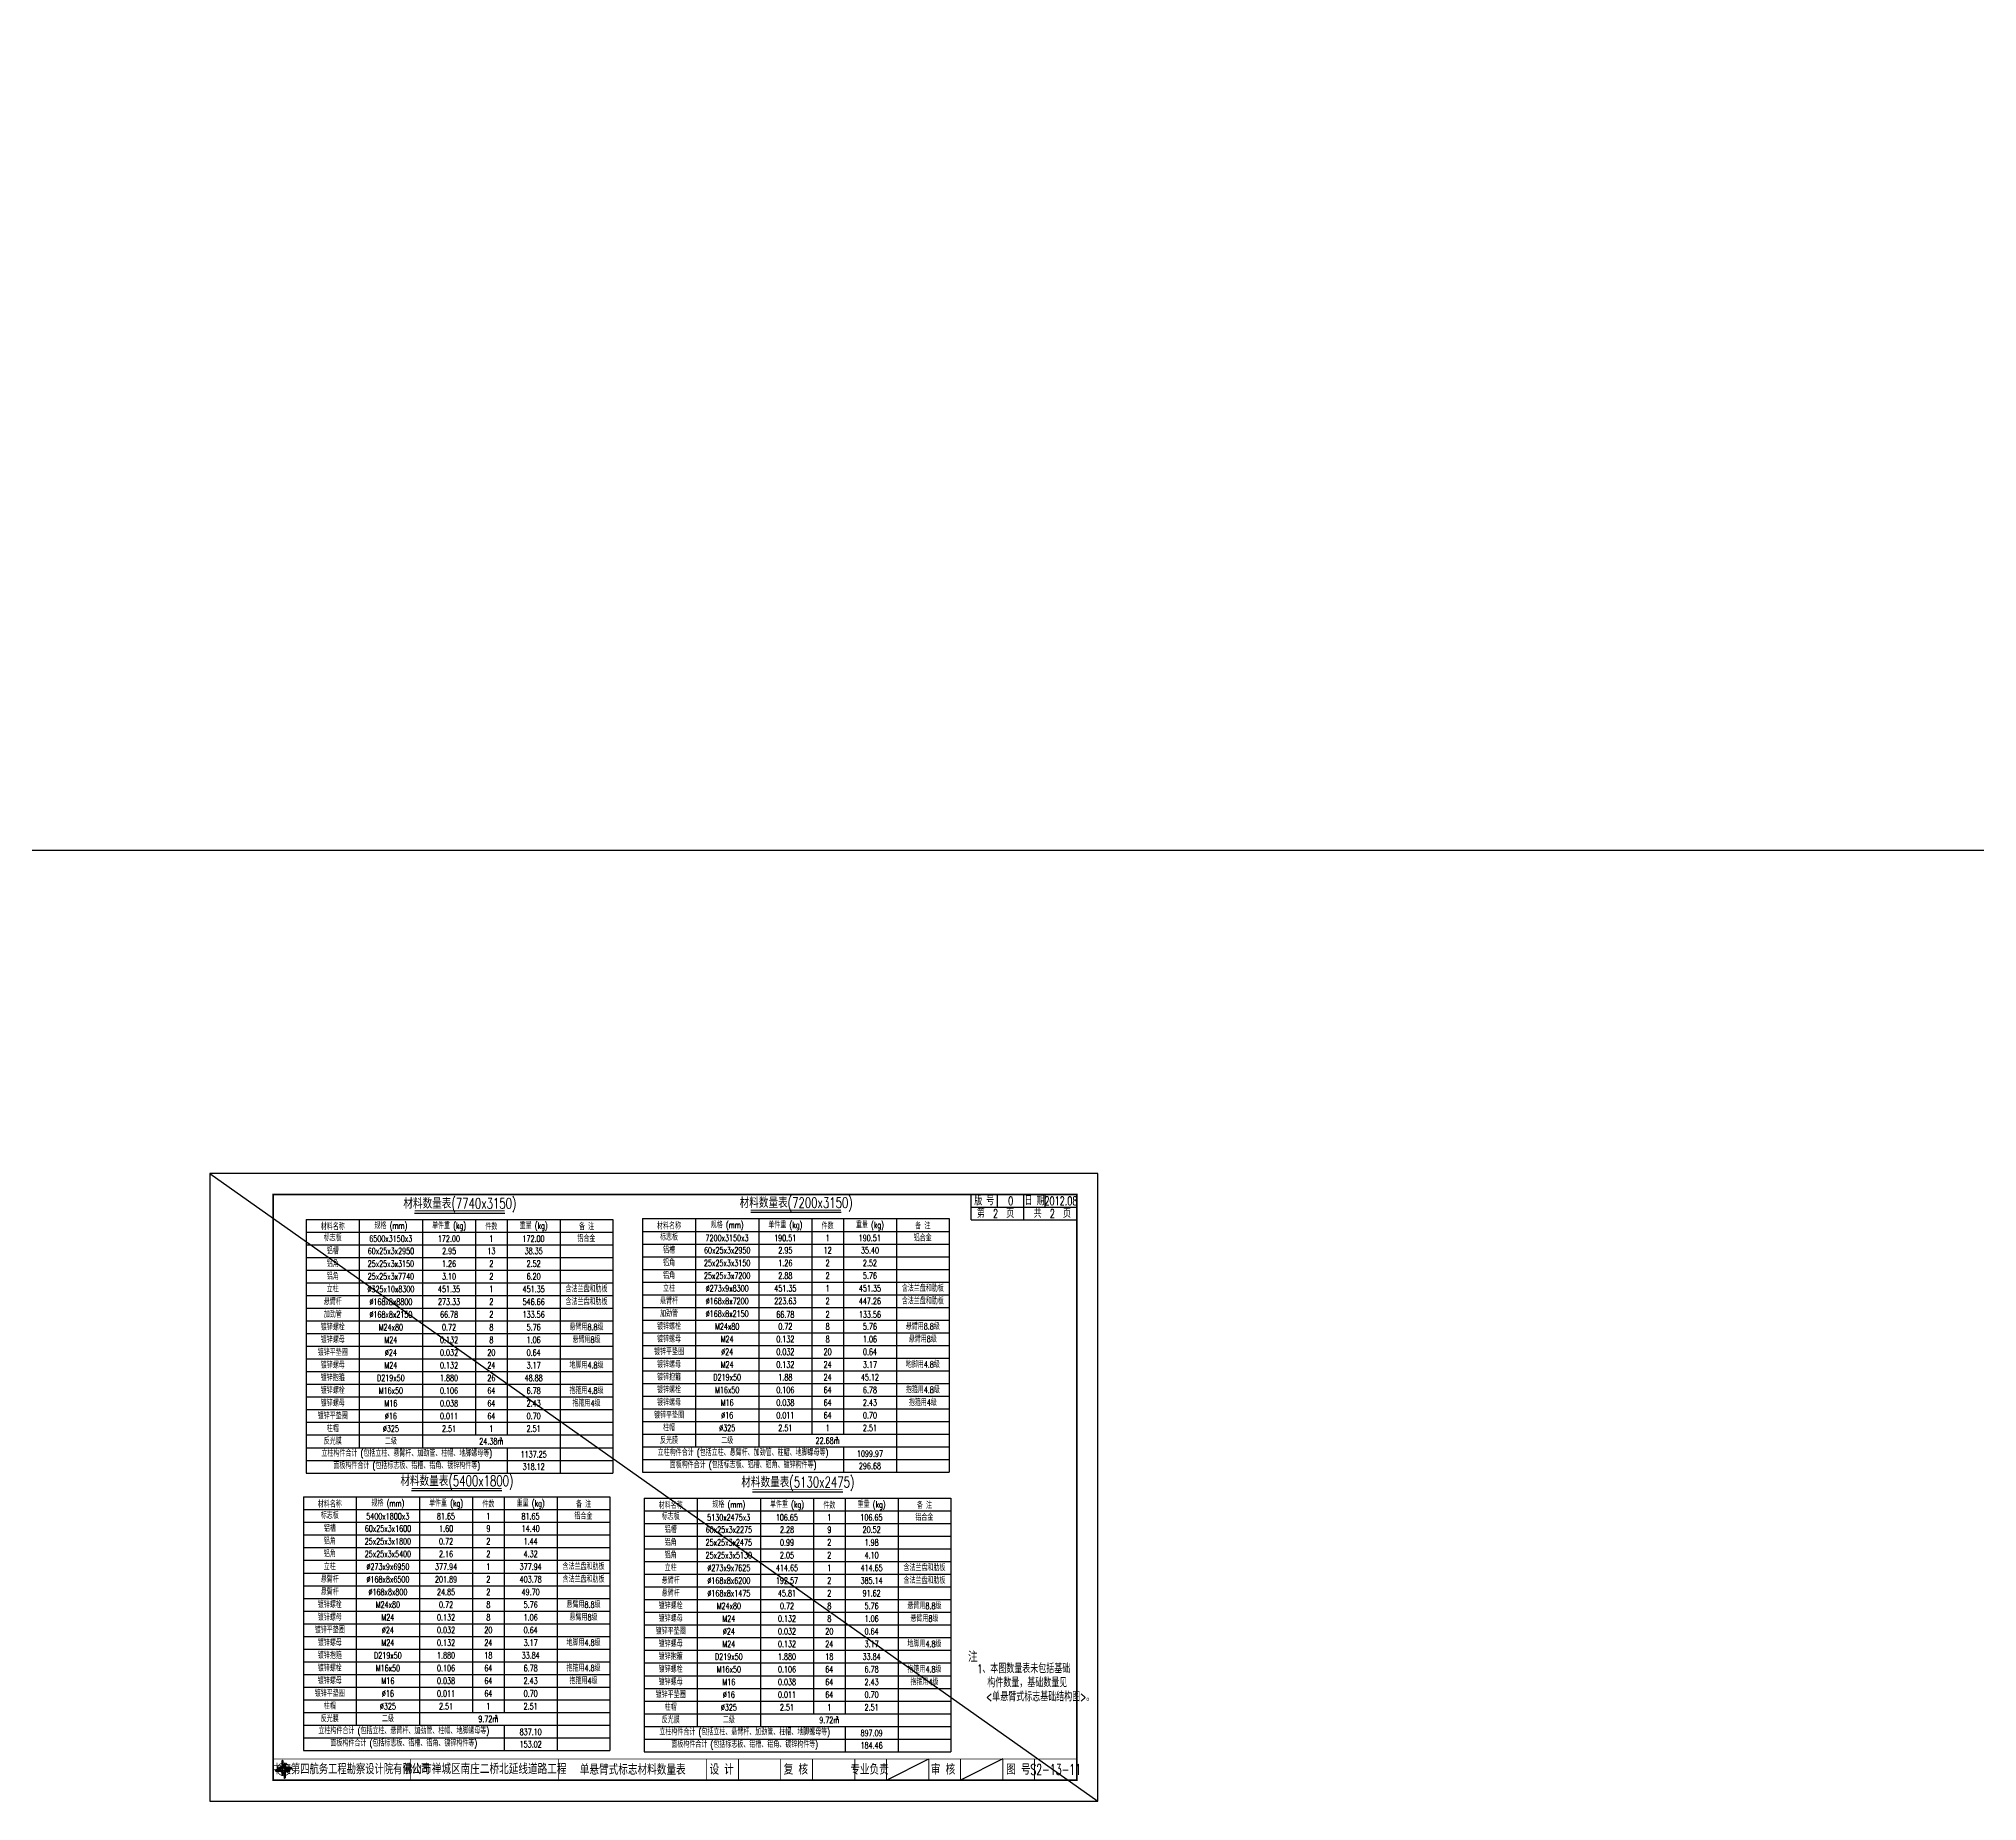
# Model space of a CAD drawing. Extents: x 4349 to 271026, y -15323 to -8945.
# Drawn here: x 5266 to 6183, y -13308 to -12474 of the extents above; entities that cross this region are included whole.
import ezdxf
from ezdxf.enums import TextEntityAlignment as Align

# ---------------------------------------------------------------- set-up
doc = ezdxf.new("R2010")
doc.units = 0
doc.header["$LTSCALE"] = 2
doc.layers.get('0').update_dxf_attribs({"linetype": 'CONTINUOUS'})
doc.layers.add('图框', color=7, linetype='CONTINUOUS')
doc.layers.add('文字', color=7, linetype='CONTINUOUS')
doc.styles.get("Standard").update_dxf_attribs({"font": 'simplex1.shx', "width": 0.7, "bigfont": 'hztxt.shx'})

# ---------------------------------------------------------------- blocks, each defined once
blk = doc.blocks.new('series')
at = {"width": 0.75}
for tag, height, p in [('页码', 4, (-35, -19)), ('图名', 5, (-220, -282)), ('图号', 5, (-20, -282))]:
    blk.add_attdef(tag, text='', height=height, dxfattribs=at).set_placement(p, align=Align.MIDDLE_CENTER)
blk = doc.blocks.new('tb')
at = {"lineweight": -3}
h = blk.add_hatch(color=256, dxfattribs=at)
h.paths.add_polyline_path([(-1.23, -0.13), (-3.78, -0.14), (-4.14, -0.41), (-1.4, -0.44), (-0.56, -1.24), (-0.54, -2.62), (-0.27, -2.2), (-0.26, -1.06)])
h.paths.add_polyline_path([(0.13, -1.08), (0.14, -3.86), (0.41, -4.26), (0.44, -1.24), (1.25, -0.43), (2.66, -0.43), (2.26, -0.16), (1.07, -0.15)])
h.paths.add_polyline_path([(1.08, 0.3), (3.62, 0.3), (4.02, 0.56), (1.25, 0.57), (0.43, 1.39), (0.43, 2.8), (0.16, 2.41), (0.15, 1.24)])
h.paths.add_polyline_path([(-0.28, 1.21), (-0.28, 3.99), (-0.56, 4.39), (-0.57, 1.41), (-1.38, 0.6), (-2.74, 0.56), (-2.33, 0.3), (-1.2, 0.29)])
for p, q in [((-1.38, 0.6), (-2.74, 0.56)), ((-0.57, 1.41), (-1.38, 0.6)), ((-0.56, 4.39), (-0.57, 1.41)), ((0.43, 2.8), (0.43, 1.39)), ((0.43, 1.39), (1.25, 0.57)), ((1.25, 0.57), (4.02, 0.56)), ((-4.14, -0.41), (-1.4, -0.44)), ((-1.4, -0.44), (-0.56, -1.24)), ((-0.56, -1.24), (-0.54, -2.62)), ((0.41, -4.26), (0.44, -1.24)), ((0.44, -1.24), (1.25, -0.43)), ((1.25, -0.43), (2.66, -0.43))]:
    blk.add_line(p, q, dxfattribs=at)
at = {"lineweight": -3, "const_width": 0.35, "flags": 128}
for points in [[(-0.9, 3.02, 0.324167), (-3.16, -0.14)], [(2.88, 0.92, 0.324403), (-0.24, 3.15)], [(0.75, -2.86, 0.325418), (3.02, 0.26)], [(-2.98, -0.76, 0.322976), (0.14, -2.98)]]:
    blk.add_lwpolyline(points, format="xyb", dxfattribs=at)
at = {"lineweight": -3, "flags": 128}
for points in [[(-0.9, 3.99), (-0.9, 1.58), (-1.53, 0.91), (-2.34, 0.91), (-2.74, 0.56), (-2.33, 0.3), (-1.2, 0.29), (-0.28, 1.21), (-0.28, 3.99), (-0.56, 4.39)], [(-0.04, 0.77), (0.68, 0.04), (-0.04, -0.69), (-0.77, 0.05)], [(3.62, 0.92), (1.43, 0.92), (0.77, 1.54), (0.77, 2.38), (0.43, 2.8), (0.16, 2.41), (0.15, 1.24), (1.08, 0.3), (3.62, 0.3), (4.02, 0.56)], [(-3.73, -0.76), (-1.54, -0.76), (-0.89, -1.39), (-0.89, -2.21), (-0.54, -2.62), (-0.27, -2.2), (-0.26, -1.06), (-1.23, -0.13), (-3.78, -0.14), (-4.14, -0.41)], [(0.75, -3.85), (0.75, -1.43), (1.4, -0.78), (2.26, -0.78), (2.66, -0.43), (2.26, -0.16), (1.07, -0.15), (0.13, -1.08), (0.14, -3.86), (0.41, -4.26)]]:
    blk.add_lwpolyline(points, close=True, dxfattribs=at)
blk = doc.blocks.new('12345')
at = {"layer": '图框'}
blk.add_lwpolyline([(4926.93, -9362.88), (4926.93, -9065.88), (4506.93, -9065.88), (4506.93, -9362.88)], close=True, dxfattribs=at)

msp = doc.modelspace()

# ---------------------------------------------------------------- linework, layer by layer
at = {"layer": '图框', "linetype": 'Continuous'}
for p, q in [((5346.92858, -13010.91828), (5766.92858, -13307.91828)), ((5666.92858, -13297.91828), (5686.92858, -13287.91828))]:
    msp.add_line(p, q, dxfattribs=at)
at = {"layer": '图框'}
for p, q in [((5706.92857, -13032.91828), (5706.92857, -13020.91828)), ((5719.42857, -13026.91828), (5719.42857, -13020.91828)), ((5731.92857, -13026.91828), (5731.92857, -13020.91828)), ((5741.92857, -13026.91828), (5741.92857, -13020.91828)), ((5706.92857, -13026.91828), (5756.92857, -13026.91828)), ((5706.92857, -13032.91828), (5756.92857, -13032.91828)), ((5731.92857, -13032.91828), (5731.92857, -13026.91828)), ((5721.92858, -13287.91828), (5701.92858, -13297.91828))]:
    msp.add_line(p, q, dxfattribs=at)
at = {"layer": '图框', "linetype": 'Continuous'}
msp.add_lwpolyline([(4349.44171, -11467.53445), (7922.30761, -11467.53445), (7922.30761, -12858.22414), (4349.44171, -12858.22414)], close=True, dxfattribs=at)
at = {"layer": '图框'}
for points, const_width in [([(5756.92857, -13020.91828), (5376.92857, -13020.91828), (5376.92858, -13297.91828), (5756.92858, -13297.91828), (5756.92857, -13020.91828)], 0.7), ([(5376.92858, -13287.91828), (5756.92858, -13287.91828)], 0.4), ([(5441.92858, -13287.91828), (5441.92858, -13297.91828)], 0.4), ([(5511.92858, -13297.91828), (5511.92858, -13287.91828)], 0.4), ([(5581.92858, -13297.91828), (5581.92858, -13287.91828)], 0.4), ([(5596.92858, -13297.91828), (5596.92858, -13287.91828)], 0.4), ([(5616.92858, -13297.91828), (5616.92858, -13287.91828)], 0.4), ([(5631.92858, -13297.91828), (5631.92858, -13287.91828)], 0.4), ([(5651.92858, -13297.91828), (5651.92858, -13287.91828)], 0.4), ([(5651.92858, -13297.91828), (5651.92858, -13287.91828)], 0.4), ([(5666.92858, -13297.91828), (5666.92858, -13287.91828)], 0.4), ([(5686.92858, -13297.91828), (5686.92858, -13287.91828)], 0.4), ([(5701.92858, -13297.91828), (5701.92858, -13287.91828)], 0.4), ([(5721.92858, -13297.91828), (5721.92858, -13287.91828)], 0.4), ([(5736.92858, -13297.91828), (5736.92858, -13287.91828)], 0.4)]:
    msp.add_lwpolyline(points, dxfattribs=dict(at, const_width=const_width))
at = {"layer": '文字', "color": 1}
for p, q in [((5392.58709, -13032.66895), (5392.58709, -13152.66895)), ((5392.58709, -13032.66895), (5537.58709, -13032.66895)), ((5537.58709, -13032.66895), (5537.58709, -13152.66895)), ((5551.60204, -13032.33145), (5551.60204, -13152.33145)), ((5551.60204, -13032.33145), (5696.60204, -13032.33145)), ((5696.60204, -13032.33145), (5696.60204, -13152.33145)), ((5392.58709, -13140.66895), (5537.58709, -13140.66895)), ((5551.60204, -13140.33145), (5696.60204, -13140.33145)), ((5392.58709, -13152.66895), (5537.58709, -13152.66895)), ((5551.60204, -13152.33145), (5696.60204, -13152.33145)), ((5391.18141, -13163.95217), (5391.18141, -13283.95217)), ((5391.18141, -13163.95217), (5536.18141, -13163.95217)), ((5536.18141, -13163.95217), (5536.18141, -13283.95217)), ((5552.38832, -13164.52082), (5552.38832, -13284.52082)), ((5552.38832, -13164.52082), (5697.38832, -13164.52082)), ((5697.38832, -13164.52082), (5697.38832, -13284.52082)), ((5391.18141, -13271.95217), (5536.18141, -13271.95217)), ((5391.18141, -13283.95217), (5536.18141, -13283.95217)), ((5552.38832, -13284.52082), (5697.38832, -13284.52082))]:
    msp.add_line(p, q, dxfattribs=at)
at = {"layer": '文字'}
for p, q in [((5417.58709, -13032.66895), (5417.58709, -13140.66895)), ((5443.75009, -13029.66895), (5486.42409, -13029.66895)), ((5447.58709, -13032.66895), (5447.58709, -13140.66895)), ((5472.58709, -13032.66895), (5472.58709, -13134.66895)), ((5487.58709, -13032.66895), (5487.58709, -13134.66895)), ((5512.58709, -13032.66895), (5512.58709, -13152.66895)), ((5576.60204, -13032.33145), (5576.60204, -13140.33145)), ((5602.76504, -13029.33145), (5645.43904, -13029.33145)), ((5606.60204, -13032.33145), (5606.60204, -13140.33145)), ((5631.60204, -13032.33145), (5631.60204, -13134.33145)), ((5646.60204, -13032.33145), (5646.60204, -13134.33145)), ((5671.60204, -13032.33145), (5671.60204, -13152.33145)), ((5392.58709, -13038.66895), (5537.58709, -13038.66895)), ((5551.60204, -13038.33145), (5696.60204, -13038.33145)), ((5392.58709, -13044.66895), (5537.58709, -13044.66895)), ((5392.58709, -13050.66895), (5537.58709, -13050.66895)), ((5551.60204, -13044.33145), (5696.60204, -13044.33145)), ((5551.60204, -13050.33145), (5696.60204, -13050.33145)), ((5392.58709, -13056.66895), (5537.58709, -13056.66895)), ((5551.60204, -13056.33145), (5696.60204, -13056.33145)), ((5392.58709, -13062.66895), (5537.58709, -13062.66895)), ((5392.58709, -13068.66895), (5537.58709, -13068.66895)), ((5551.60204, -13062.33145), (5696.60204, -13062.33145)), ((5551.60204, -13068.33145), (5696.60204, -13068.33145)), ((5392.58709, -13074.66895), (5537.58709, -13074.66895)), ((5551.60204, -13074.33145), (5696.60204, -13074.33145)), ((5551.60204, -13080.33145), (5696.60204, -13080.33145)), ((5392.58709, -13080.66895), (5537.58709, -13080.66895)), ((5392.58709, -13086.66895), (5537.58709, -13086.66895)), ((5551.60204, -13086.33145), (5696.60204, -13086.33145)), ((5392.58709, -13092.66895), (5537.58709, -13092.66895)), ((5392.58709, -13098.66895), (5537.58709, -13098.66895)), ((5512.58709, -13098.66895), (5512.58709, -13104.66895)), ((5551.60204, -13092.33145), (5696.60204, -13092.33145)), ((5551.60204, -13098.33145), (5696.60204, -13098.33145)), ((5671.60204, -13098.33145), (5671.60204, -13104.33145)), ((5392.58709, -13104.66895), (5537.58709, -13104.66895)), ((5512.58709, -13104.66895), (5512.58709, -13110.66895)), ((5551.60204, -13104.33145), (5696.60204, -13104.33145)), ((5671.60204, -13104.33145), (5671.60204, -13110.33145)), ((5392.58709, -13110.66895), (5537.58709, -13110.66895)), ((5392.58709, -13116.66895), (5537.58709, -13116.66895)), ((5512.58709, -13110.66895), (5512.58709, -13116.66895)), ((5512.58709, -13116.66895), (5512.58709, -13122.66895)), ((5551.60204, -13110.33145), (5696.60204, -13110.33145)), ((5551.60204, -13116.33145), (5696.60204, -13116.33145)), ((5671.60204, -13110.33145), (5671.60204, -13116.33145)), ((5671.60204, -13116.33145), (5671.60204, -13122.33145)), ((5392.58709, -13122.66895), (5537.58709, -13122.66895)), ((5512.58709, -13122.66895), (5512.58709, -13128.66895)), ((5551.60204, -13122.33145), (5696.60204, -13122.33145)), ((5671.60204, -13122.33145), (5671.60204, -13128.33145)), ((5392.58709, -13128.66895), (5537.58709, -13128.66895)), ((5392.58709, -13134.66895), (5537.58709, -13134.66895)), ((5512.58709, -13128.66895), (5512.58709, -13134.66895)), ((5551.60204, -13128.33145), (5696.60204, -13128.33145)), ((5551.60204, -13134.33145), (5696.60204, -13134.33145)), ((5671.60204, -13128.33145), (5671.60204, -13134.33145)), ((5487.58709, -13140.66895), (5487.58709, -13152.66895)), ((5646.60204, -13140.33145), (5646.60204, -13152.33145)), ((5392.58709, -13146.66895), (5537.58709, -13146.66895)), ((5551.60204, -13146.33145), (5696.60204, -13146.33145)), ((5442.34441, -13160.95217), (5485.01841, -13160.95217)), ((5603.55132, -13161.52082), (5646.22532, -13161.52082)), ((5391.18141, -13169.95217), (5536.18141, -13169.95217)), ((5416.18141, -13163.95217), (5416.18141, -13271.95217)), ((5446.18141, -13163.95217), (5446.18141, -13271.95217)), ((5471.18141, -13163.95217), (5471.18141, -13265.95217)), ((5486.18141, -13163.95217), (5486.18141, -13265.95217)), ((5511.18141, -13163.95217), (5511.18141, -13283.95217)), ((5552.38832, -13170.52082), (5697.38832, -13170.52082)), ((5577.38832, -13164.52082), (5577.38832, -13272.52082)), ((5607.38832, -13164.52082), (5607.38832, -13272.52082)), ((5632.38832, -13164.52082), (5632.38832, -13266.52082)), ((5647.38832, -13164.52082), (5647.38832, -13266.52082)), ((5672.38832, -13164.52082), (5672.38832, -13284.52082)), ((5391.18141, -13175.95217), (5536.18141, -13175.95217)), ((5552.38832, -13176.52082), (5697.38832, -13176.52082)), ((5391.18141, -13181.95217), (5536.18141, -13181.95217)), ((5391.18141, -13187.95217), (5536.18141, -13187.95217)), ((5552.38832, -13182.52082), (5697.38832, -13182.52082)), ((5552.38832, -13188.52082), (5697.38832, -13188.52082)), ((5391.18141, -13193.95217), (5536.18141, -13193.95217)), ((5552.38832, -13194.52082), (5697.38832, -13194.52082)), ((5391.18141, -13199.95217), (5536.18141, -13199.95217)), ((5391.18141, -13205.95217), (5536.18141, -13205.95217)), ((5552.38832, -13200.52082), (5697.38832, -13200.52082)), ((5552.38832, -13206.52082), (5697.38832, -13206.52082)), ((5391.18141, -13211.95217), (5536.18141, -13211.95217)), ((5552.38832, -13212.52082), (5697.38832, -13212.52082)), ((5391.18141, -13217.95217), (5536.18141, -13217.95217)), ((5391.18141, -13223.95217), (5536.18141, -13223.95217)), ((5552.38832, -13218.52082), (5697.38832, -13218.52082)), ((5552.38832, -13224.52082), (5697.38832, -13224.52082)), ((5391.18141, -13229.95217), (5536.18141, -13229.95217)), ((5391.18141, -13235.95217), (5536.18141, -13235.95217)), ((5511.18141, -13229.95217), (5511.18141, -13235.95217)), ((5511.18141, -13235.95217), (5511.18141, -13241.95217)), ((5552.38832, -13230.52082), (5697.38832, -13230.52082)), ((5672.38832, -13230.52082), (5672.38832, -13236.52082)), ((5391.18141, -13241.95217), (5536.18141, -13241.95217)), ((5511.18141, -13241.95217), (5511.18141, -13247.95217)), ((5552.38832, -13236.52082), (5697.38832, -13236.52082)), ((5552.38832, -13242.52082), (5697.38832, -13242.52082)), ((5672.38832, -13236.52082), (5672.38832, -13242.52082)), ((5672.38832, -13242.52082), (5672.38832, -13248.52082)), ((5391.18141, -13247.95217), (5536.18141, -13247.95217)), ((5391.18141, -13253.95217), (5536.18141, -13253.95217)), ((5511.18141, -13247.95217), (5511.18141, -13253.95217)), ((5511.18141, -13253.95217), (5511.18141, -13259.95217)), ((5552.38832, -13248.52082), (5697.38832, -13248.52082)), ((5552.38832, -13254.52082), (5697.38832, -13254.52082)), ((5672.38832, -13248.52082), (5672.38832, -13254.52082)), ((5672.38832, -13254.52082), (5672.38832, -13260.52082)), ((5391.18141, -13259.95217), (5536.18141, -13259.95217)), ((5511.18141, -13259.95217), (5511.18141, -13265.95217)), ((5552.38832, -13260.52082), (5697.38832, -13260.52082)), ((5672.38832, -13260.52082), (5672.38832, -13266.52082)), ((5391.18141, -13265.95217), (5536.18141, -13265.95217)), ((5486.18141, -13271.95217), (5486.18141, -13283.95217)), ((5552.38832, -13266.52082), (5697.38832, -13266.52082)), ((5552.38832, -13272.52082), (5697.38832, -13272.52082)), ((5647.38832, -13272.52082), (5647.38832, -13284.52082)), ((5391.18141, -13277.95217), (5536.18141, -13277.95217)), ((5552.38832, -13278.52082), (5697.38832, -13278.52082))]:
    msp.add_line(p, q, dxfattribs=at)
at = {"layer": '文字', "const_width": 0.4}
for points in [[(5443.75009, -13028.66895), (5486.42409, -13028.66895)], [(5602.76504, -13028.33145), (5645.43904, -13028.33145)], [(5442.34441, -13159.95217), (5485.01841, -13159.95217)], [(5603.55132, -13160.52082), (5646.22532, -13160.52082)]]:
    msp.add_lwpolyline(points, dxfattribs=at)

# ---------------------------------------------------------------- block references
at = {"layer": '图框', "linetype": 'Continuous'}
msp.add_blockref('12345', (840, -3945.0376), dxfattribs=at)
at = {"layer": '图框'}
ref = msp.add_blockref('series', (5766.92858, -13010.91828), dxfattribs=at)
ref.add_attrib('页码', '第  2  页    共  2  页', dxfattribs={"layer": '0', "height": 4, "width": 0.7}).set_placement((5731.92857, -13029.91828), align=Align.MIDDLE_CENTER)
ref.add_attrib('图名', '单悬臂式标志材料数量表', dxfattribs={"layer": '0', "height": 5, "width": 0.7}).set_placement((5546.92858, -13292.91828), align=Align.MIDDLE_CENTER)
ref.add_attrib('图号', 'S2-13-11', dxfattribs={"layer": '0', "height": 5, "width": 0.65}).set_placement((5746.92858, -13292.91828), align=Align.MIDDLE_CENTER)
at = {"layer": '图框', "lineweight": -3}
msp.add_blockref('tb', (5381.92431, -13292.91294), dxfattribs=at)

# ---------------------------------------------------------------- texts
at = {"layer": '图框'}
for s, height, width, p in [('版 号', 4, 0.7, (5713.17857, -13023.91828)), ('0', 4, 0.7, (5725.67857, -13023.91828)), ('日 期', 4, 0.7, (5736.92857, -13023.91828)), ('2012.08', 4, 0.7, (5749.42857, -13023.91828)), ('中交第四航务工程勘察设计院有限公司', 5, 0.65, (5413.85942, -13292.66984)), ('佛山市禅城区南庄二桥北延线道路工程', 5, 0.7, (5476.92858, -13292.60358)), ('设 计', 5, 0.7, (5588.97324, -13292.82369)), ('复 核', 5, 0.7, (5624.06806, -13292.82369)), ('专业负责', 5, 0.7, (5658.9188, -13292.82369)), ('审 核', 5, 0.7, (5693.69261, -13292.82369)), ('图 号', 5, 0.7, (5729.31178, -13292.82369))]:
    msp.add_text(s, height=height, dxfattribs=dict(at, width=width)).set_placement(p, align=Align.MIDDLE_CENTER)
at = {"layer": '文字', "width": 0.7}
for s, p in [('材料数量表(7740x3150)', (5465.21142, -13025.0857)), ('材料数量表(7200x3150)', (5624.22637, -13024.7482)), ('材料数量表(5400x1800)', (5463.80574, -13156.36892)), ('材料数量表(5130x2475)', (5625.01265, -13156.93757))]:
    msp.add_text(s, height=5, dxfattribs=at).set_placement(p, align=Align.MIDDLE_CENTER)
at = {"layer": '文字', "linetype": 'Continuous', "width": 0.7}
msp.add_text('注', height=5, dxfattribs=at).set_placement((5705.47051, -13242.08383))
at = {"layer": '文字', "color": 7, "linetype": 'Continuous', "width": 0.7}
for s, p in [('  1、本图数量表未包括基础', (5706.00199, -13247.27232)), ('构件数量，基础数量见', (5714.61552, -13253.93898)), ('<单悬臂式标志基础结构图>。', (5714.05536, -13260.60565))]:
    msp.add_text(s, height=4, dxfattribs=at).set_placement(p)
at = {"layer": '文字', "width": 24, "attachment_point": 5}
for s, insert, char_height in [('材料名称', (5405.08709, -13036.16895), 3), ('规格 (mm)', (5432.58709, -13036.16895), 3), ('单件重 (kg)', (5460.08709, -13036.16895), 3), ('件数', (5480.08709, -13036.16895), 3), ('重量 (kg)', (5500.08709, -13036.16895), 3), ('备 注', (5525.08709, -13036.16895), 3), ('材料名称', (5564.10204, -13035.83145), 3), ('规格 (mm)', (5591.60204, -13035.83145), 3), ('单件重 (kg)', (5619.10204, -13035.83145), 3), ('件数', (5639.10204, -13035.83145), 3), ('重量 (kg)', (5659.10204, -13035.83145), 3), ('备 注', (5684.10204, -13035.83145), 3), ('标志板', (5405.08709, -13041.47268), 3), ('6500x3150x3', (5432.51453, -13041.82634), 3), ('172.00', (5460.01453, -13041.82634), 3), ('1', (5480.01453, -13041.82634), 3), ('铝合金', (5525.01453, -13041.82634), 3), ('标志板', (5564.10204, -13041.13519), 3), ('7200x3150x3', (5591.52949, -13041.48884), 3), ('190.51', (5619.02949, -13041.48884), 3), ('1', (5639.02949, -13041.48884), 3), ('190.51', (5659.02949, -13041.48884), 3), ('铝合金', (5684.02949, -13041.48884), 3), ('铝角', (5405.08709, -13053.66895), 3), ('铝槽', (5405.11781, -13047.62249), 3), ('25x25x3x3150', (5432.58709, -13053.66895), 3), ('60x25x3x2950', (5432.61781, -13047.62249), 3), ('2.95', (5460.11781, -13047.62249), 3), ('1.26', (5460.08709, -13053.66895), 3), ('13', (5480.11781, -13047.62249), 3), ('2', (5480.08709, -13053.66895), 3), ('38.35', (5500.11781, -13047.62249), 3), ('2.52', (5500.08709, -13053.66895), 3), ('铝角', (5564.10204, -13053.33145), 3), ('铝槽', (5564.13276, -13047.28499), 3), ('25x25x3x3150', (5591.60204, -13053.33145), 3), ('60x25x3x2950', (5591.63276, -13047.28499), 3), ('2.95', (5619.13276, -13047.28499), 3), ('1.26', (5619.10204, -13053.33145), 3), ('12', (5639.13276, -13047.28499), 3), ('2', (5639.10204, -13053.33145), 3), ('35.40', (5659.13276, -13047.28499), 3), ('2.52', (5659.10204, -13053.33145), 3), ('铝角', (5405.08709, -13059.66895), 3), ('25x25x3x7740', (5432.58709, -13059.66895), 3), ('3.10', (5460.08709, -13059.66895), 3), ('2', (5480.08709, -13059.66895), 3), ('6.20', (5500.08709, -13059.66895), 3), ('铝角', (5564.10204, -13059.33145), 3), ('25x25x3x7200', (5591.60204, -13059.33145), 3), ('2.88', (5619.10204, -13059.33145), 3), ('2', (5639.10204, -13059.33145), 3), ('5.76', (5659.10204, -13059.33145), 3), ('悬臂杆', (5405.08709, -13071.66895), 3), ('立柱', (5405.08709, -13065.66895), 3), ('%%C325x10x8300', (5432.58709, -13065.66895), 3), ('%%C168x8x8800', (5432.58709, -13071.66895), 3), ('451.35', (5460.08709, -13065.66895), 3), ('273.33', (5460.08709, -13071.66895), 3), ('2', (5480.08709, -13071.66895), 3), ('1', (5480.08709, -13065.66895), 3), ('451.35', (5500.08709, -13065.66895), 3), ('546.66', (5500.08709, -13071.66895), 3), ('含法兰盘和肋板', (5525.08709, -13065.66895), 3), ('含法兰盘和肋板', (5525.08709, -13071.66895), 3), ('悬臂杆', (5564.10204, -13071.33145), 3), ('立柱', (5564.10204, -13065.33145), 3), ('%%C273x9x8300', (5591.60204, -13065.33145), 3), ('%%C168x8x7200', (5591.60204, -13071.33145), 3), ('451.35', (5619.10204, -13065.33145), 3), ('223.63', (5619.10204, -13071.33145), 3), ('2', (5639.10204, -13071.33145), 3), ('1', (5639.10204, -13065.33145), 3), ('451.35', (5659.10204, -13065.33145), 3), ('447.26', (5659.10204, -13071.33145), 3), ('含法兰盘和肋板', (5684.10204, -13065.33145), 3), ('含法兰盘和肋板', (5684.10204, -13071.33145), 3), ('加劲管', (5405.08709, -13077.66895), 3), ('%%C168x8x2150', (5432.58709, -13077.66895), 3), ('66.78', (5460.08709, -13077.66895), 3), ('2', (5480.08709, -13077.66895), 3), ('133.56', (5500.08709, -13077.66895), 3), ('加劲管', (5564.10204, -13077.33145), 3), ('%%C168x8x2150', (5591.60204, -13077.33145), 3), ('66.78', (5619.10204, -13077.66895), 3), ('2', (5639.10204, -13077.66895), 3), ('133.56', (5659.10204, -13077.66895), 3), ('镀锌螺栓', (5405.08709, -13083.66895), 3), ('镀锌螺母', (5405.08709, -13089.66895), 3), ('M24x80', (5432.58709, -13083.66895), 3), ('M24', (5432.58709, -13089.66895), 3), ('0.132', (5460.08709, -13089.66895), 3), ('0.72', (5460.08709, -13083.66895), 3), ('8', (5480.08709, -13083.66895), 3), ('8', (5480.08709, -13089.66895), 3), ('5.76', (5500.08709, -13083.66895), 3), ('1.06', (5500.08709, -13089.66895), 3), ('悬臂用8.8级', (5525.08709, -13083.66895), 3), ('悬臂用8级', (5525.08709, -13089.66895), 3), ('镀锌螺栓', (5564.10204, -13083.33145), 3), ('镀锌螺母', (5564.10204, -13089.33145), 3), ('M24x80', (5591.60204, -13083.33145), 3), ('M24', (5591.60204, -13089.33145), 3), ('0.132', (5619.10204, -13089.33145), 3), ('0.72', (5619.10204, -13083.33145), 3), ('8', (5639.10204, -13083.33145), 3), ('8', (5639.10204, -13089.33145), 3), ('5.76', (5659.10204, -13083.33145), 3), ('1.06', (5659.10204, -13089.33145), 3), ('悬臂用8.8级', (5684.10204, -13083.33145), 3), ('悬臂用8级', (5684.10204, -13089.33145), 3), ('镀锌平垫圈', (5405.08709, -13095.66895), 3), ('%%C24', (5432.58709, -13095.66895), 3), ('0.032', (5460.08709, -13095.66895), 3), ('20', (5480.08709, -13095.66895), 3), ('0.64', (5500.08709, -13095.66895), 3), ('镀锌平垫圈', (5564.10204, -13095.33145), 3), ('%%C24', (5591.60204, -13095.33145), 3), ('0.032', (5619.10204, -13095.33145), 3), ('20', (5639.10204, -13095.33145), 3), ('0.64', (5659.10204, -13095.33145), 3), ('镀锌螺母', (5405.08709, -13101.66895), 3), ('镀锌抱箍', (5405.08709, -13107.66895), 3), ('D219x50', (5432.58709, -13107.66895), 3), ('M24', (5432.58709, -13101.66895), 3), ('0.132', (5460.08709, -13101.66895), 3), ('1.880', (5460.08709, -13107.66895), 3), ('24', (5480.08709, -13101.66895), 3), ('26', (5480.08709, -13107.66895), 3), ('48.88', (5500.08709, -13107.66895), 3), ('3.17', (5500.08709, -13101.66895), 3), ('地脚用4.8级', (5525.08709, -13101.66895), 3), ('镀锌螺母', (5564.10204, -13101.33145), 3), ('镀锌抱箍', (5564.10204, -13107.33145), 3), ('D219x50', (5591.60204, -13107.33145), 3), ('M24', (5591.60204, -13101.33145), 3), ('0.132', (5619.10204, -13101.33145), 3), ('1.88', (5619.10204, -13107.33145), 3), ('24', (5639.10204, -13101.33145), 3), ('24', (5639.10204, -13107.33145), 3), ('45.12', (5659.10204, -13107.33145), 3), ('3.17', (5659.10204, -13101.33145), 3), ('地脚用4.8级', (5684.10204, -13101.33145), 3), ('镀锌螺栓', (5405.08709, -13113.66895), 3), ('M16x50', (5432.58709, -13113.66895), 3), ('0.106', (5460.08709, -13113.66895), 3), ('64', (5480.08709, -13113.66895), 3), ('6.78', (5500.08709, -13113.66895), 3), ('抱箍用4.8级', (5525.08709, -13113.66895), 3), ('镀锌螺栓', (5564.10204, -13113.33145), 3), ('M16x50', (5591.60204, -13113.33145), 3), ('0.106', (5619.10204, -13113.33145), 3), ('64', (5639.10204, -13113.33145), 3), ('6.78', (5659.10204, -13113.33145), 3), ('抱箍用4.8级', (5684.10204, -13113.33145), 3), ('镀锌平垫圈', (5405.08709, -13125.66895), 3), ('镀锌螺母', (5405.08709, -13119.66895), 3), ('M16', (5432.58709, -13119.66895), 3), ('%%C16', (5432.58709, -13125.66895), 3), ('0.038', (5460.08709, -13119.66895), 3), ('0.011', (5460.08709, -13125.66895), 3), ('64', (5480.08709, -13119.66895), 3), ('64', (5480.08709, -13125.66895), 3), ('2.43', (5500.08709, -13119.66895), 3), ('0.70', (5500.08709, -13125.66895), 3), ('抱箍用4级', (5525.08709, -13119.66895), 3), ('镀锌平垫圈', (5564.10204, -13125.33145), 3), ('镀锌螺母', (5564.10204, -13119.33145), 3), ('M16', (5591.60204, -13119.33145), 3), ('%%C16', (5591.60204, -13125.33145), 3), ('0.038', (5619.10204, -13119.33145), 3), ('0.011', (5619.10204, -13125.33145), 3), ('64', (5639.10204, -13119.33145), 3), ('64', (5639.10204, -13125.33145), 3), ('2.43', (5659.10204, -13119.33145), 3), ('0.70', (5659.10204, -13125.33145), 3), ('抱箍用4级', (5684.10204, -13119.33145), 3), ('柱帽', (5405.08709, -13131.66895), 3), ('%%C325', (5432.58709, -13131.66895), 3), ('2.51', (5460.08709, -13131.66895), 3), ('1', (5480.08709, -13131.66895), 3), ('2.51', (5500.08709, -13131.66895), 3), ('柱帽', (5564.10204, -13131.33145), 3), ('%%C325', (5591.60204, -13131.33145), 3), ('2.51', (5619.10204, -13131.33145), 3), ('1', (5639.10204, -13131.33145), 3), ('2.51', (5659.10204, -13131.33145), 3), ('反光膜', (5405.08709, -13137.66895), 3), ('二级', (5432.58709, -13137.66895), 3), ('24.38m', (5480.08709, -13137.66895), 3), ('2', (5484.5845, -13136.73147), 1.5), ('1137.25', (5500.08709, -13143.83561), 3), ('反光膜', (5564.10204, -13137.33145), 3), ('二级', (5591.60204, -13137.33145), 3), ('22.68m', (5639.10204, -13137.33145), 3), ('2', (5643.45132, -13136.42906), 1.5), ('1099.97', (5659.10204, -13143.49812), 3), ('318.12', (5500.08709, -13149.66895), 3), ('296.68', (5659.10204, -13149.33145), 3), ('材料名称', (5403.68141, -13167.45217), 3), ('标志板', (5403.68141, -13172.7559), 3), ('5400x1800x3', (5431.10886, -13173.10956), 3), ('规格 (mm)', (5431.18141, -13167.45217), 3), ('单件重 (kg)', (5458.68141, -13167.45217), 3), ('81.65', (5458.60886, -13173.10956), 3), ('件数', (5478.68141, -13167.45217), 3), ('1', (5478.60886, -13173.10956), 3), ('重量 (kg)', (5498.68141, -13167.45217), 3), ('81.65', (5498.60886, -13173.10956), 3), ('铝合金', (5523.60886, -13173.10956), 3), ('备 注', (5523.68141, -13167.45217), 3), ('材料名称', (5564.88832, -13168.02082), 3), ('标志板', (5564.88832, -13173.32456), 3), ('规格 (mm)', (5592.38832, -13168.02082), 3), ('单件重 (kg)', (5619.88832, -13168.02082), 3), ('件数', (5639.88832, -13168.02082), 3), ('重量 (kg)', (5659.88832, -13168.02082), 3), ('铝合金', (5684.81577, -13173.67821), 3), ('备 注', (5684.88832, -13168.02082), 3), ('铝槽', (5403.71213, -13178.90571), 3), ('60x25x3x1600', (5431.21213, -13178.90571), 3), ('1.60', (5458.71213, -13178.90571), 3), ('9', (5478.71213, -13178.90571), 3), ('14.40', (5498.71213, -13178.90571), 3), ('铝槽', (5564.91905, -13179.47436), 3), ('60x25x3x2275', (5592.41905, -13179.47436), 3), ('5130x2475x3', (5592.31577, -13173.67821), 3), ('106.65', (5619.81577, -13173.67821), 3), ('2.28', (5619.91905, -13179.47436), 3), ('9', (5639.91905, -13179.47436), 3), ('1', (5639.81577, -13173.67821), 3), ('106.65', (5659.81577, -13173.67821), 3), ('20.52', (5659.91905, -13179.47436), 3), ('铝角', (5403.68141, -13184.95217), 3), ('铝角', (5403.68141, -13190.95217), 3), ('25x25x3x1800', (5431.18141, -13184.95217), 3), ('25x25x3x5400', (5431.18141, -13190.95217), 3), ('0.72', (5458.68141, -13184.95217), 3), ('2.16', (5458.68141, -13190.95217), 3), ('2', (5478.68141, -13184.95217), 3), ('2', (5478.68141, -13190.95217), 3), ('4.32', (5498.68141, -13190.95217), 3), ('1.44', (5498.68141, -13184.95217), 3), ('铝角', (5564.88832, -13185.52082), 3), ('铝角', (5564.88832, -13191.52082), 3), ('25x25x3x2475', (5592.38832, -13185.52082), 3), ('25x25x3x5130', (5592.38832, -13191.52082), 3), ('0.99', (5619.88832, -13185.52082), 3), ('2.05', (5619.88832, -13191.52082), 3), ('2', (5639.88832, -13185.52082), 3), ('2', (5639.88832, -13191.52082), 3), ('4.10', (5659.88832, -13191.52082), 3), ('1.98', (5659.88832, -13185.52082), 3), ('立柱', (5403.68141, -13196.95217), 3), ('%%C273x9x6950', (5431.18141, -13196.95217), 3), ('377.94', (5458.68141, -13196.95217), 3), ('1', (5478.68141, -13196.95217), 3), ('377.94', (5498.68141, -13196.95217), 3), ('含法兰盘和肋板', (5523.68141, -13196.95217), 3), ('立柱', (5564.88832, -13197.52082), 3), ('%%C273x9x7625', (5592.38832, -13197.52082), 3), ('414.65', (5619.88832, -13197.52082), 3), ('1', (5639.88832, -13197.52082), 3), ('含法兰盘和肋板', (5684.88832, -13197.52082), 3), ('悬臂杆', (5403.68141, -13202.95217), 3), ('悬臂杆', (5403.68141, -13208.95217), 3), ('%%C168x8x6500', (5431.18141, -13202.95217), 3), ('%%C168x8x800', (5431.18141, -13208.95217), 3), ('201.89', (5458.68141, -13202.95217), 3), ('24.85', (5458.68141, -13208.95217), 3), ('2', (5478.68141, -13202.95217), 3), ('2', (5478.68141, -13208.95217), 3), ('403.78', (5498.68141, -13202.95217), 3), ('49.70', (5498.68141, -13208.95217), 3), ('含法兰盘和肋板', (5523.68141, -13202.95217), 3), ('悬臂杆', (5564.88832, -13203.52082), 3), ('悬臂杆', (5564.88832, -13209.52082), 3), ('%%C168x8x6200', (5592.38832, -13203.52082), 3), ('%%C168x8x1475', (5592.38832, -13209.52082), 3), ('192.57', (5619.88832, -13203.52082), 3), ('45.81', (5619.88832, -13209.52082), 3), ('2', (5639.88832, -13203.52082), 3), ('2', (5639.88832, -13209.52082), 3), ('含法兰盘和肋板', (5684.88832, -13203.52082), 3), ('镀锌螺栓', (5403.68141, -13214.95217), 3), ('M24x80', (5431.18141, -13214.95217), 3), ('0.72', (5458.68141, -13214.95217), 3), ('8', (5478.68141, -13214.95217), 3), ('5.76', (5498.68141, -13214.95217), 3), ('悬臂用8.8级', (5523.68141, -13214.95217), 3), ('镀锌螺栓', (5564.88832, -13215.52082), 3), ('M24x80', (5592.38832, -13215.52082), 3), ('0.72', (5619.88832, -13215.52082), 3), ('8', (5639.88832, -13215.52082), 3), ('5.76', (5659.88832, -13215.52082), 3), ('悬臂用8.8级', (5684.88832, -13215.52082), 3), ('镀锌平垫圈', (5403.68141, -13226.95217), 3), ('镀锌螺母', (5403.68141, -13220.95217), 3), ('M24', (5431.18141, -13220.95217), 3), ('%%C24', (5431.18141, -13226.95217), 3), ('0.132', (5458.68141, -13220.95217), 3), ('0.032', (5458.68141, -13226.95217), 3), ('20', (5478.68141, -13226.95217), 3), ('8', (5478.68141, -13220.95217), 3), ('0.64', (5498.68141, -13226.95217), 3), ('1.06', (5498.68141, -13220.95217), 3), ('悬臂用8级', (5523.68141, -13220.95217), 3), ('镀锌平垫圈', (5564.88832, -13227.52082), 3), ('镀锌螺母', (5564.88832, -13221.52082), 3), ('M24', (5592.38832, -13221.52082), 3), ('%%C24', (5592.38832, -13227.52082), 3), ('0.132', (5619.88832, -13221.52082), 3), ('0.032', (5619.88832, -13227.52082), 3), ('20', (5639.88832, -13227.52082), 3), ('8', (5639.88832, -13221.52082), 3), ('0.64', (5659.88832, -13227.52082), 3), ('1.06', (5659.88832, -13221.52082), 3), ('悬臂用8级', (5684.88832, -13221.52082), 3), ('镀锌螺母', (5403.68141, -13232.95217), 3), ('M24', (5431.18141, -13232.95217), 3), ('0.132', (5458.68141, -13232.95217), 3), ('24', (5478.68141, -13232.95217), 3), ('3.17', (5498.68141, -13232.95217), 3), ('地脚用4.8级', (5523.68141, -13232.95217), 3), ('镀锌螺母', (5564.88832, -13233.52082), 3), ('M24', (5592.38832, -13233.52082), 3), ('0.132', (5619.88832, -13233.52082), 3), ('24', (5639.88832, -13233.52082), 3), ('地脚用4.8级', (5684.88832, -13233.52082), 3), ('镀锌抱箍', (5403.68141, -13238.95217), 3), ('镀锌螺栓', (5403.68141, -13244.95217), 3), ('D219x50', (5431.18141, -13238.95217), 3), ('M16x50', (5431.18141, -13244.95217), 3), ('0.106', (5458.68141, -13244.95217), 3), ('1.880', (5458.68141, -13238.95217), 3), ('64', (5478.68141, -13244.95217), 3), ('18', (5478.68141, -13238.95217), 3), ('33.84', (5498.68141, -13238.95217), 3), ('6.78', (5498.68141, -13244.95217), 3), ('抱箍用4.8级', (5523.68141, -13244.95217), 3), ('镀锌抱箍', (5564.88832, -13239.52082), 3), ('镀锌螺栓', (5564.88832, -13245.52082), 3), ('D219x50', (5592.38832, -13239.52082), 3), ('M16x50', (5592.38832, -13245.52082), 3), ('0.106', (5619.88832, -13245.52082), 3), ('1.880', (5619.88832, -13239.52082), 3), ('64', (5639.88832, -13245.52082), 3), ('18', (5639.88832, -13239.52082), 3), ('33.84', (5659.88832, -13239.52082), 3), ('6.78', (5659.88832, -13245.52082), 3), ('抱箍用4.8级', (5684.88832, -13245.52082), 3), ('镀锌螺母', (5403.68141, -13250.95217), 3), ('M16', (5431.18141, -13250.95217), 3), ('0.038', (5458.68141, -13250.95217), 3), ('64', (5478.68141, -13250.95217), 3), ('2.43', (5498.68141, -13250.95217), 3), ('抱箍用4级', (5523.68141, -13250.95217), 3), ('镀锌螺母', (5564.88832, -13251.52082), 3), ('M16', (5592.38832, -13251.52082), 3), ('0.038', (5619.88832, -13251.52082), 3), ('64', (5639.88832, -13251.52082), 3), ('2.43', (5659.88832, -13251.52082), 3), ('抱箍用4级', (5684.88832, -13251.52082), 3), ('镀锌平垫圈', (5403.68141, -13256.95217), 3), ('柱帽', (5403.68141, -13262.95217), 3), ('%%C325', (5431.18141, -13262.95217), 3), ('%%C16', (5431.18141, -13256.95217), 3), ('0.011', (5458.68141, -13256.95217), 3), ('2.51', (5458.68141, -13262.95217), 3), ('64', (5478.68141, -13256.95217), 3), ('1', (5478.68141, -13262.95217), 3), ('0.70', (5498.68141, -13256.95217), 3), ('2.51', (5498.68141, -13262.95217), 3), ('镀锌平垫圈', (5564.88832, -13257.52082), 3), ('柱帽', (5564.88832, -13263.52082), 3), ('%%C325', (5592.38832, -13263.52082), 3), ('%%C16', (5592.38832, -13257.52082), 3), ('0.011', (5619.88832, -13257.52082), 3), ('2.51', (5619.88832, -13263.52082), 3), ('64', (5639.88832, -13257.52082), 3), ('1', (5639.88832, -13263.52082), 3), ('0.70', (5659.88832, -13257.52082), 3), ('反光膜', (5403.68141, -13268.95217), 3), ('二级', (5431.18141, -13268.95217), 3), ('9.72m', (5478.68141, -13268.95217), 3), ('2', (5482.34956, -13268.00975), 1.5), ('反光膜', (5564.88832, -13269.52082), 3), ('二级', (5592.38832, -13269.52082), 3), ('9.72m', (5639.88832, -13269.52082), 3), ('2', (5643.55647, -13268.5784), 1.5), ('837.10', (5498.68141, -13275.11883), 3), ('153.02', (5498.68141, -13280.95217), 3), ('897.09', (5659.88832, -13275.68749), 3), ('184.46', (5659.88832, -13281.52082), 3)]:
    msp.add_mtext(s, dxfattribs=dict(at, insert=insert, char_height=char_height))
at = {"layer": '文字', "color": 1, "char_height": 3, "width": 24, "attachment_point": 5}
for s, insert in [('172.00', (5500.01453, -13041.82634)), ('414.65', (5659.88832, -13197.52082)), ('385.14', (5659.88832, -13203.52082)), ('91.62', (5659.88832, -13209.52082)), ('3.17', (5659.88832, -13233.52082)), ('2.51', (5659.88832, -13263.52082))]:
    msp.add_mtext(s, dxfattribs=dict(at, insert=insert))
at = {"layer": '文字', "color": 7, "char_height": 3, "width": 94, "attachment_point": 5}
for s, insert in [('立柱构件合计 (包括立柱、悬臂杆、加劲管、柱帽、地脚螺母等)', (5440.08709, -13143.83561)), ('立柱构件合计 (包括立柱、悬臂杆、加劲管、柱帽、地脚螺母等)', (5599.10204, -13143.49812)), ('面板构件合计 (包括标志板、铝槽、铝角、镀锌构件等)', (5440.08709, -13149.66895)), ('面板构件合计 (包括标志板、铝槽、铝角、镀锌构件等)', (5599.10204, -13149.33145)), ('立柱构件合计 (包括立柱、悬臂杆、加劲管、柱帽、地脚螺母等)', (5438.68141, -13275.11883)), ('面板构件合计 (包括标志板、铝槽、铝角、镀锌构件等)', (5438.68141, -13280.95217)), ('立柱构件合计 (包括立柱、悬臂杆、加劲管、柱帽、地脚螺母等)', (5599.88832, -13275.68749)), ('面板构件合计 (包括标志板、铝槽、铝角、镀锌构件等)', (5599.88832, -13281.52082))]:
    msp.add_mtext(s, dxfattribs=dict(at, insert=insert))

doc.saveas('drawing.dxf')
